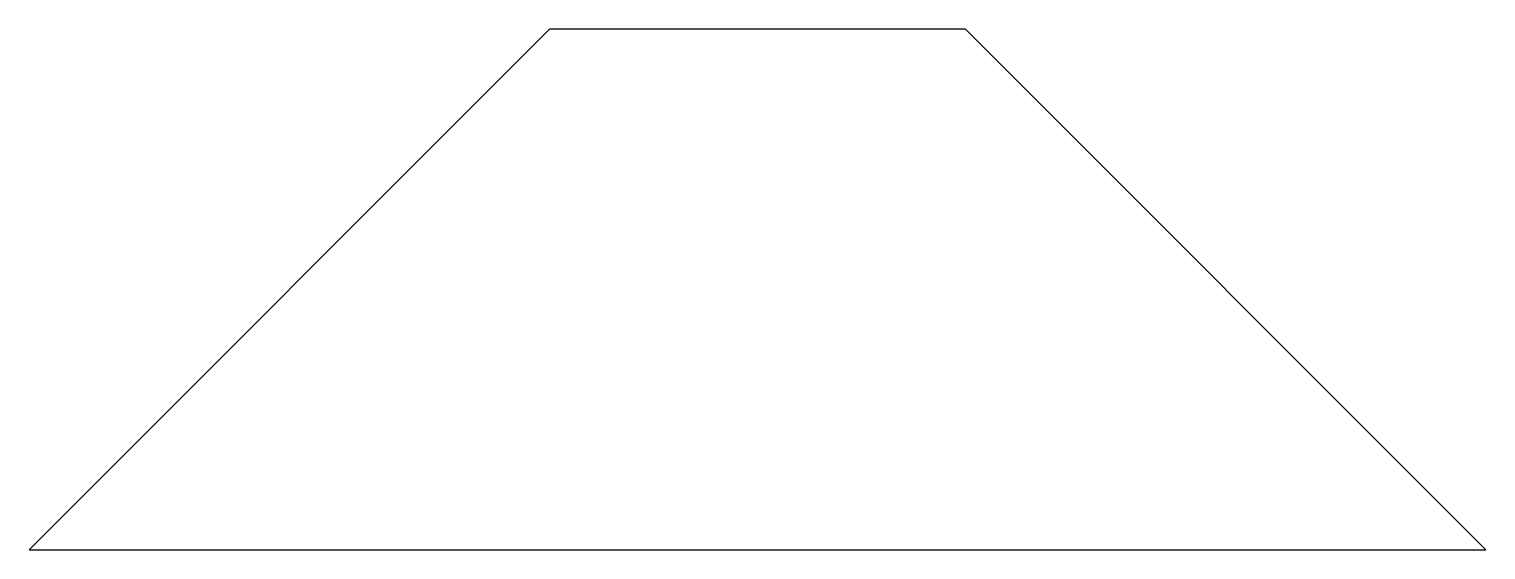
# Model space of a CAD drawing. Extents: x -14 to 14, y -5 to 5.
import ezdxf

# ---------------------------------------------------------------- set-up
doc = ezdxf.new("R2010")
doc.units = 0

msp = doc.modelspace()

# ---------------------------------------------------------------- linework, layer by layer
for p, q in [((-4, 5), (-14, -5)), ((4, 5), (-4, 5)), ((14, -5), (4, 5)), ((-14, -5), (14, -5))]:
    msp.add_line(p, q)

doc.saveas('drawing.dxf')
